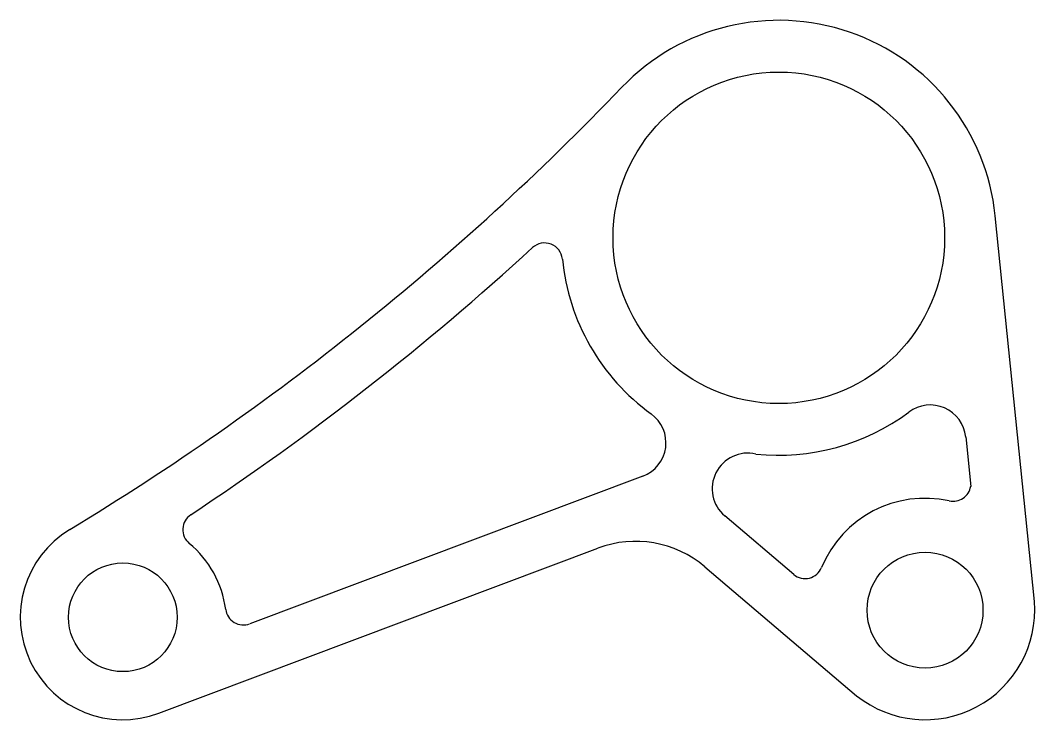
# Model space of a CAD drawing. Extents: x 2365 to 2479, y 1771 to 1850.
import ezdxf

# ---------------------------------------------------------------- set-up
doc = ezdxf.new("R2010")
doc.units = 0
doc.layers.get('0').update_dxf_attribs({"linetype": 'CONTINUOUS'})

msp = doc.modelspace()

# ---------------------------------------------------------------- linework, layer by layer
for p, q in [((2479.13, 1784.59), (2474.73, 1827.87)), ((2471.42, 1803.05), (2471.98, 1797.51)), ((2435.21, 1798.66), (2391.1, 1782.08)), ((2452.14, 1787.61), (2444.39, 1794.2)), ((2380.91, 1772.06), (2430.17, 1790.57)), ((2442.16, 1788.48), (2459.19, 1774.01))]:
    msp.add_line(p, q)
for centre, radius in [((2450.46, 1825.4), 18.6), ((2466.86, 1783.62), 6.5), ((2376.87, 1782.82), 6.1)]:
    msp.add_circle(centre, radius)
for centre, radius, start, end in [((2450.46, 1825.4), 24.4, 5.7939, 136.2169), ((2213.73, 2052.29), 303.5, 301.1915, 316.2169), ((2213.73, 2052.29), 309.36, 303.5015, 312.526), ((2424.19, 1822.82), 2, 5.612, 132.526), ((2450.46, 1825.4), 24.4, 185.612, 234.086), ((2467.44, 1802.64), 4, 5.7939, 126.7302), ((2433.8, 1802.4), 4, 290.595, 54.086), ((2450.46, 1825.4), 24.4, 263.9342, 306.7302), ((2446.98, 1797.24), 4, 76.9436, 229.6544), ((2470.01, 1797.84), 2, 257.5089, 350.6305), ((2466.86, 1783.62), 12.55, 77.5089, 157.6417), ((2385.59, 1792.65), 2, 123.5015, 230.5223), ((2376.87, 1782.82), 11.5, 121.1915, 290.595), ((2434.39, 1779.34), 12, 49.6544, 110.595), ((2377, 1782.23), 11.5, 7.3388, 50.5223), ((2453.4, 1789.16), 2, 230.8357, 337.6417), ((2466.86, 1783.62), 12.3, 231.4086, 4.5052), ((2390.39, 1783.96), 2, 187.3388, 290.595)]:
    msp.add_arc(centre, radius, start, end)

doc.saveas('drawing.dxf')
